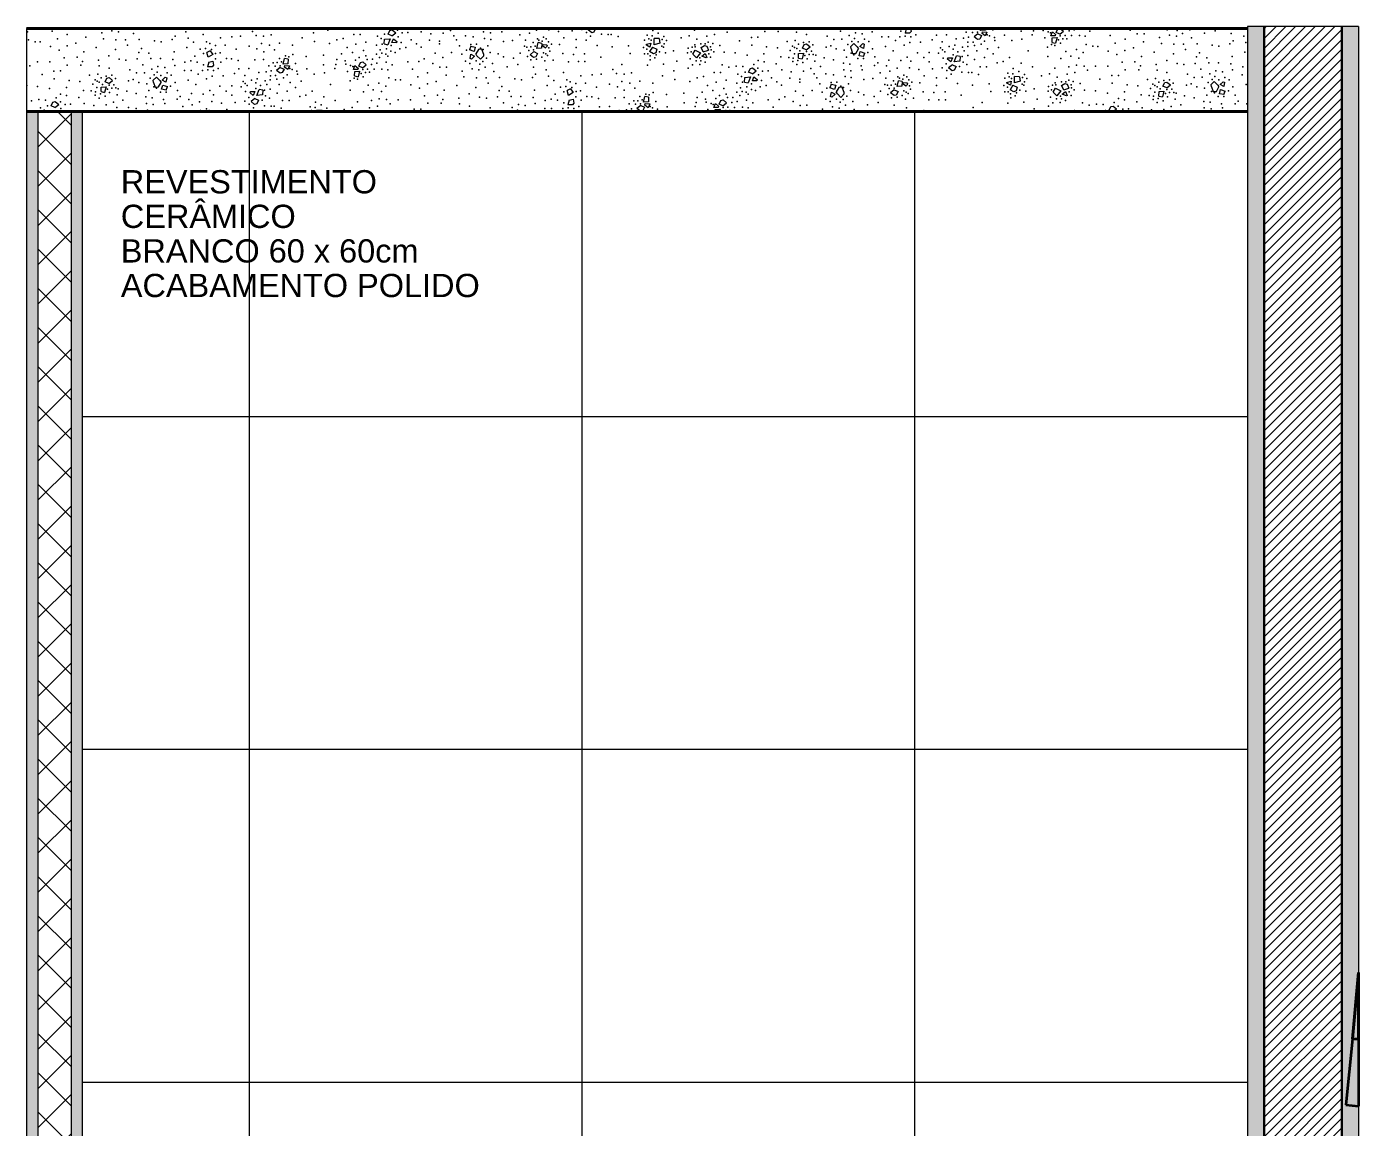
# Model space of a CAD drawing. Header units: metres. Extents: x -1.4 to 64, y -2.2 to 1.7.
# Drawn here: x 45.28 to 47.682, y -0.323 to 1.661 of the extents above; entities that cross this region are included whole.
import ezdxf

# ---------------------------------------------------------------- set-up
doc = ezdxf.new("R2010")
doc.units = ezdxf.units.M
doc.header["$MEASUREMENT"] = 0
doc.layers.add('LAJES.EST', color=7, linetype='Continuous')
doc.layers.add('PAREDE CONSTRUIR', color=7, linetype='Continuous')
for name, color, linetype, lineweight in [('LAJES.EST_Caneta_No__1', 7, 'Continuous', 40), ('LAJES.EST_Caneta_No__241', 7, 'Continuous', 13), ('PAREDE CONSTRUIR_Caneta_No__241', 7, 'Continuous', 13), ('PAREDE CONSTRUIR_Caneta_No__3', 7, 'Continuous', 30), ('PAREDE CONSTRUIR_Caneta_No__83', 84, 'Continuous', 0), ('S-BEAM-____-OTLN.IFC Model_Caneta_No__1', 7, 'Continuous', 40), ('S-BEAM-____-OTLN.IFC Model_Caneta_No__2', 7, 'Continuous', 35)]:
    doc.layers.add(name, color=color, linetype=linetype, lineweight=lineweight)
for name, color, linetype, lineweight, true_color in [('LAJES.EST_Caneta_No__97', 7, 'Continuous', 13, 0x6b6b6b), ('NOTAS-EXECUTIVO.ARQ_Caneta_No__12', 7, 'Continuous', 0, 0x030303), ('PAREDE CONSTRUIR_Caneta_No__97', 7, 'Continuous', 13, 0x6b6b6b)]:
    doc.layers.add(name, color=color, linetype=linetype, lineweight=lineweight, true_color=true_color)
doc.styles.add('GENERATED_STYLE_1', font='arial.ttf')
pattern_1 = [(45, (80.281403, -2.041855), (-0.008838835, 0.008838835), [])]

# ---------------------------------------------------------------- blocks, each defined once
blk = doc.blocks.new('*X126', base_point=(80.2814, -2.0419))
at = {"layer": 'LAJES.EST_Caneta_No__241', "color": 7, "linetype": 'Continuous', "lineweight": 13}
for p, q in [((46.2963, 1.6581), (46.293, 1.6554)), ((46.3065, 1.6578), (46.3034, 1.6514)), ((46.3057, 1.6581), (46.3065, 1.6578)), ((46.8665, 1.658), (46.8644, 1.6495)), ((46.8665, 1.658), (46.8671, 1.6581)), ((46.874, 1.6581), (46.8751, 1.6526)), ((47.0006, 1.6544), (47.0015, 1.6581)), ((47.0094, 1.6581), (47.0093, 1.655)), ((47.1368, 1.6509), (47.1399, 1.6573)), ((47.1399, 1.6573), (47.1435, 1.6581)), ((47.1442, 1.6581), (47.1503, 1.6533)), ((45.9251, 1.63), (45.9255, 1.6384)), ((45.9255, 1.6384), (45.9359, 1.6393)), ((45.9359, 1.6393), (45.9316, 1.6286)), ((45.9325, 1.648), (45.9356, 1.6544)), ((45.9392, 1.6448), (45.9325, 1.648)), ((45.9356, 1.6544), (45.9397, 1.6554)), ((45.9392, 1.6448), (45.946, 1.6504)), ((45.9392, 1.6324), (45.942, 1.6394)), ((45.9397, 1.6554), (45.946, 1.6504)), ((45.942, 1.6394), (45.9478, 1.6346)), ((45.9478, 1.6346), (45.9471, 1.632)), ((46.2993, 1.6504), (46.293, 1.6554)), ((46.3034, 1.6514), (46.2993, 1.6504)), ((46.412, 1.6287), (46.4117, 1.6401)), ((46.4212, 1.6396), (46.4117, 1.6401)), ((46.4212, 1.6396), (46.4222, 1.6313)), ((46.8725, 1.6493), (46.8644, 1.6495)), ((46.8751, 1.6526), (46.8725, 1.6493)), ((46.9955, 1.6485), (46.9887, 1.6429)), ((46.995, 1.6379), (46.9887, 1.6429)), ((46.9991, 1.6389), (46.995, 1.6379)), ((46.9955, 1.6485), (47.0022, 1.6453)), ((47.0022, 1.6453), (46.9991, 1.6389)), ((47.0093, 1.655), (47.0006, 1.6544)), ((47.0031, 1.6491), (47.0038, 1.6517)), ((47.0089, 1.6444), (47.0031, 1.6491)), ((47.0038, 1.6517), (47.0117, 1.6514)), ((47.0117, 1.6514), (47.0089, 1.6444)), ((47.1273, 1.6448), (47.1301, 1.6518)), ((47.1352, 1.6445), (47.1273, 1.6448)), ((47.1294, 1.6329), (47.1298, 1.6412)), ((47.1294, 1.6329), (47.1359, 1.6315)), ((47.1298, 1.6412), (47.1385, 1.6418)), ((47.1301, 1.6518), (47.1359, 1.6471)), ((47.1359, 1.6471), (47.1352, 1.6445)), ((47.1385, 1.6418), (47.1359, 1.6315)), ((47.1435, 1.6477), (47.1368, 1.6509)), ((47.1435, 1.6477), (47.1503, 1.6533)), ((45.6112, 1.6177), (45.6052, 1.6149)), ((45.6079, 1.606), (45.6052, 1.6149)), ((45.616, 1.6109), (45.6079, 1.606)), ((45.6112, 1.6177), (45.616, 1.6109)), ((45.9251, 1.63), (45.9316, 1.6286)), ((45.9471, 1.632), (45.9392, 1.6324)), ((46.0813, 1.6259), (46.079, 1.6196)), ((46.0874, 1.6167), (46.079, 1.6196)), ((46.0802, 1.6038), (46.0817, 1.6116)), ((46.0813, 1.6259), (46.0895, 1.6244)), ((46.0817, 1.6116), (46.0883, 1.6079)), ((46.0895, 1.6244), (46.0874, 1.6167)), ((46.095, 1.6202), (46.0904, 1.6122)), ((46.0925, 1.6087), (46.0904, 1.6122)), ((46.101, 1.6206), (46.095, 1.6202)), ((46.104, 1.6122), (46.101, 1.6206)), ((46.104, 1.6122), (46.1044, 1.608)), ((46.1952, 1.6162), (46.1884, 1.6106)), ((46.1947, 1.6056), (46.1884, 1.6106)), ((46.1952, 1.6162), (46.2019, 1.613)), ((46.2019, 1.613), (46.1988, 1.6066)), ((46.2003, 1.6221), (46.2028, 1.6324)), ((46.209, 1.6226), (46.2003, 1.6221)), ((46.2093, 1.631), (46.2028, 1.6324)), ((46.2093, 1.631), (46.209, 1.6226)), ((46.2112, 1.6263), (46.2118, 1.6289)), ((46.2152, 1.6229), (46.2112, 1.6263)), ((46.2118, 1.6289), (46.2181, 1.6286)), ((46.2152, 1.6229), (46.2179, 1.624)), ((46.2192, 1.6271), (46.2179, 1.624)), ((46.2192, 1.6271), (46.2181, 1.6286)), ((46.398, 1.6281), (46.3981, 1.6294)), ((46.4044, 1.6243), (46.398, 1.6281)), ((46.3981, 1.6294), (46.4061, 1.6317)), ((46.4091, 1.624), (46.4038, 1.6162)), ((46.4108, 1.6122), (46.4038, 1.6162)), ((46.4061, 1.6317), (46.4044, 1.6243)), ((46.4091, 1.624), (46.4167, 1.6206)), ((46.4147, 1.6139), (46.4108, 1.6122)), ((46.4222, 1.6313), (46.412, 1.6287)), ((46.4167, 1.6206), (46.4147, 1.6139)), ((46.4815, 1.6116), (46.4859, 1.6187)), ((46.4815, 1.6116), (46.4885, 1.6052)), ((46.4859, 1.6187), (46.4954, 1.6143)), ((46.4954, 1.6143), (46.4885, 1.6052)), ((46.4968, 1.6235), (46.5027, 1.6275)), ((46.5006, 1.6161), (46.4968, 1.6235)), ((46.4981, 1.6083), (46.5041, 1.6129)), ((46.5006, 1.6161), (46.5097, 1.6188)), ((46.5027, 1.6275), (46.5067, 1.6263)), ((46.5041, 1.6129), (46.5067, 1.6059)), ((46.5067, 1.6263), (46.5097, 1.6188)), ((46.6722, 1.6047), (46.6725, 1.613)), ((46.6725, 1.613), (46.6812, 1.6135)), ((46.6812, 1.6135), (46.6787, 1.6032)), ((46.6796, 1.6226), (46.6826, 1.629)), ((46.6862, 1.6194), (46.6796, 1.6226)), ((46.6826, 1.629), (46.6867, 1.63)), ((46.6862, 1.6194), (46.6931, 1.625)), ((46.6867, 1.63), (46.6931, 1.625)), ((46.7664, 1.6253), (46.7722, 1.6309)), ((46.7669, 1.6212), (46.7664, 1.6253)), ((46.7669, 1.6212), (46.7698, 1.6128)), ((46.7698, 1.6128), (46.7758, 1.6131)), ((46.7722, 1.6309), (46.7783, 1.6246)), ((46.7758, 1.6131), (46.7805, 1.6211)), ((46.7783, 1.6246), (46.7805, 1.6211)), ((46.7814, 1.6089), (46.7834, 1.6166)), ((46.7896, 1.6075), (46.7814, 1.6089)), ((46.7826, 1.6255), (46.7881, 1.6306)), ((46.7892, 1.6217), (46.7826, 1.6255)), ((46.7834, 1.6166), (46.7919, 1.6137)), ((46.7881, 1.6306), (46.7906, 1.6295)), ((46.7906, 1.6295), (46.7892, 1.6217)), ((46.7896, 1.6075), (46.7919, 1.6137)), ((45.6089, 1.5974), (45.6068, 1.5889)), ((45.6149, 1.5887), (45.6068, 1.5889)), ((45.6089, 1.5974), (45.6162, 1.5989)), ((45.6175, 1.592), (45.6149, 1.5887)), ((45.6162, 1.5989), (45.6175, 1.592)), ((45.7379, 1.5879), (45.7311, 1.5823)), ((45.7379, 1.5879), (45.7446, 1.5847)), ((45.743, 1.5938), (45.7455, 1.6041)), ((45.7517, 1.5944), (45.743, 1.5938)), ((45.752, 1.6027), (45.7455, 1.6041)), ((45.7455, 1.5885), (45.7462, 1.5912)), ((45.7513, 1.5838), (45.7455, 1.5885)), ((45.7462, 1.5912), (45.7542, 1.5908)), ((45.7542, 1.5908), (45.7513, 1.5838)), ((45.752, 1.6027), (45.7517, 1.5944)), ((45.8697, 1.5842), (45.8725, 1.5913)), ((45.8725, 1.5913), (45.8783, 1.5865)), ((45.8783, 1.5865), (45.8777, 1.5839)), ((45.8793, 1.5903), (45.8823, 1.5967)), ((45.886, 1.5871), (45.8793, 1.5903)), ((45.8823, 1.5967), (45.8864, 1.5977)), ((45.886, 1.5871), (45.8928, 1.5927)), ((45.8864, 1.5977), (45.8928, 1.5927)), ((46.0827, 1.6028), (46.0802, 1.6038)), ((46.0883, 1.6079), (46.0827, 1.6028)), ((46.0986, 1.6024), (46.0925, 1.6087)), ((46.1044, 1.608), (46.0986, 1.6024)), ((46.1988, 1.6066), (46.1947, 1.6056)), ((46.5058, 1.605), (46.4981, 1.6083)), ((46.5067, 1.6059), (46.5058, 1.605)), ((46.5823, 1.5794), (46.5854, 1.5858)), ((46.5854, 1.5858), (46.5895, 1.5868)), ((46.5895, 1.5868), (46.5958, 1.5818)), ((46.6722, 1.6047), (46.6787, 1.6032)), ((46.941, 1.6026), (46.9417, 1.6052)), ((46.9468, 1.5978), (46.941, 1.6026)), ((46.9417, 1.6052), (46.9496, 1.6048)), ((46.9496, 1.5924), (46.9428, 1.5868)), ((46.9491, 1.5818), (46.9428, 1.5868)), ((46.9496, 1.6048), (46.9468, 1.5978)), ((46.9496, 1.5924), (46.9563, 1.5892)), ((46.9529, 1.5979), (46.9572, 1.6086)), ((46.9634, 1.5988), (46.9529, 1.5979)), ((46.9563, 1.5892), (46.9532, 1.5828)), ((46.9637, 1.6072), (46.9572, 1.6086)), ((46.9637, 1.6072), (46.9634, 1.5988)), ((45.422, 1.562), (45.4251, 1.5684)), ((45.4287, 1.5588), (45.422, 1.562)), ((45.4251, 1.5684), (45.4291, 1.5694)), ((45.4287, 1.5588), (45.4355, 1.5644)), ((45.4291, 1.5694), (45.4355, 1.5644)), ((45.5088, 1.5648), (45.5146, 1.5703)), ((45.5093, 1.5606), (45.5088, 1.5648)), ((45.5146, 1.5703), (45.5207, 1.564)), ((45.5207, 1.564), (45.5229, 1.5605)), ((45.525, 1.5649), (45.5305, 1.57)), ((45.5316, 1.5611), (45.525, 1.5649)), ((45.5305, 1.57), (45.533, 1.569)), ((45.533, 1.569), (45.5316, 1.5611)), ((45.7374, 1.5773), (45.7311, 1.5823)), ((45.7415, 1.5784), (45.7374, 1.5773)), ((45.7446, 1.5847), (45.7415, 1.5784)), ((45.8777, 1.5839), (45.8697, 1.5842)), ((45.8719, 1.5723), (45.8722, 1.5807)), ((45.8719, 1.5723), (45.8784, 1.5709)), ((45.8722, 1.5807), (45.8809, 1.5812)), ((45.8809, 1.5812), (45.8784, 1.5709)), ((46.5749, 1.5614), (46.5753, 1.5698)), ((46.5749, 1.5614), (46.5814, 1.56)), ((46.5753, 1.5698), (46.5857, 1.5707)), ((46.5857, 1.5707), (46.5814, 1.56)), ((46.589, 1.5762), (46.5823, 1.5794)), ((46.589, 1.5762), (46.5958, 1.5818)), ((46.589, 1.5638), (46.5918, 1.5708)), ((46.5969, 1.5634), (46.589, 1.5638)), ((46.5918, 1.5708), (46.5976, 1.566)), ((46.5976, 1.566), (46.5969, 1.5634)), ((46.8501, 1.5535), (46.8526, 1.5638)), ((46.8591, 1.5624), (46.8526, 1.5638)), ((46.8591, 1.5624), (46.8588, 1.554)), ((46.9532, 1.5828), (46.9491, 1.5818)), ((47.0478, 1.5595), (47.0479, 1.5608)), ((47.0479, 1.5608), (47.0559, 1.5631)), ((47.0559, 1.5631), (47.0542, 1.5557)), ((47.0618, 1.5601), (47.0615, 1.5715)), ((47.071, 1.571), (47.0615, 1.5715)), ((47.072, 1.5627), (47.0618, 1.5601)), ((47.071, 1.571), (47.072, 1.5627)), ((47.3325, 1.5604), (47.3365, 1.5614)), ((47.3365, 1.5614), (47.3429, 1.5564)), ((47.4162, 1.5567), (47.422, 1.5623)), ((47.422, 1.5623), (47.4281, 1.556)), ((47.4324, 1.5569), (47.4379, 1.562)), ((47.4379, 1.562), (47.4404, 1.561)), ((47.4404, 1.561), (47.439, 1.5531)), ((45.4146, 1.5441), (45.4149, 1.5524)), ((45.4146, 1.5441), (45.4211, 1.5426)), ((45.4149, 1.5524), (45.4236, 1.5529)), ((45.4236, 1.5529), (45.4211, 1.5426)), ((45.5093, 1.5606), (45.5123, 1.5522)), ((45.5123, 1.5522), (45.5183, 1.5525)), ((45.5183, 1.5525), (45.5229, 1.5605)), ((45.5238, 1.5483), (45.5258, 1.556)), ((45.532, 1.5469), (45.5238, 1.5483)), ((45.5258, 1.556), (45.5343, 1.5531)), ((45.532, 1.5469), (45.5343, 1.5531)), ((45.6834, 1.542), (45.6841, 1.5446)), ((45.6892, 1.5372), (45.6834, 1.542)), ((45.6841, 1.5446), (45.6921, 1.5442)), ((45.6921, 1.5442), (45.6892, 1.5372)), ((45.6953, 1.5373), (45.6996, 1.548)), ((45.7058, 1.5382), (45.6953, 1.5373)), ((45.7061, 1.5466), (45.6996, 1.548)), ((45.7061, 1.5466), (45.7058, 1.5382)), ((46.261, 1.5491), (46.255, 1.5463)), ((46.2577, 1.5374), (46.255, 1.5463)), ((46.2658, 1.5423), (46.2577, 1.5374)), ((46.261, 1.5491), (46.2658, 1.5423)), ((46.7311, 1.5573), (46.7288, 1.551)), ((46.7372, 1.5481), (46.7288, 1.551)), ((46.7301, 1.5352), (46.7315, 1.543)), ((46.7311, 1.5573), (46.7393, 1.5558)), ((46.7315, 1.543), (46.7381, 1.5393)), ((46.7381, 1.5393), (46.7326, 1.5342)), ((46.7393, 1.5558), (46.7372, 1.5481)), ((46.7448, 1.5516), (46.7402, 1.5436)), ((46.7423, 1.5401), (46.7402, 1.5436)), ((46.7484, 1.5338), (46.7423, 1.5401)), ((46.7508, 1.552), (46.7448, 1.5516)), ((46.7542, 1.5394), (46.7484, 1.5338)), ((46.7538, 1.5436), (46.7508, 1.552)), ((46.7538, 1.5436), (46.7542, 1.5394)), ((46.845, 1.5476), (46.8382, 1.542)), ((46.8445, 1.537), (46.8382, 1.542)), ((46.8486, 1.538), (46.8445, 1.537)), ((46.845, 1.5476), (46.8517, 1.5444)), ((46.8517, 1.5444), (46.8486, 1.538)), ((46.8588, 1.554), (46.8501, 1.5535)), ((46.861, 1.5577), (46.8616, 1.5603)), ((46.865, 1.5544), (46.861, 1.5577)), ((46.8616, 1.5603), (46.8679, 1.56)), ((46.865, 1.5544), (46.8677, 1.5554)), ((46.869, 1.5585), (46.8677, 1.5554)), ((46.869, 1.5585), (46.8679, 1.56)), ((47.0542, 1.5557), (47.0478, 1.5595)), ((47.0589, 1.5555), (47.0536, 1.5476)), ((47.0606, 1.5436), (47.0536, 1.5476)), ((47.0589, 1.5555), (47.0665, 1.5521)), ((47.0645, 1.5453), (47.0606, 1.5436)), ((47.0665, 1.5521), (47.0645, 1.5453)), ((47.1313, 1.543), (47.1357, 1.5501)), ((47.1313, 1.543), (47.1383, 1.5366)), ((47.1357, 1.5501), (47.1452, 1.5457)), ((47.1452, 1.5457), (47.1383, 1.5366)), ((47.1467, 1.5549), (47.1525, 1.5589)), ((47.1504, 1.5475), (47.1467, 1.5549)), ((47.1479, 1.5397), (47.1539, 1.5443)), ((47.1556, 1.5364), (47.1479, 1.5397)), ((47.1504, 1.5475), (47.1595, 1.5502)), ((47.1525, 1.5589), (47.1566, 1.5577)), ((47.1539, 1.5443), (47.1565, 1.5373)), ((47.1565, 1.5373), (47.1556, 1.5364)), ((47.1566, 1.5577), (47.1595, 1.5502)), ((47.322, 1.5361), (47.3223, 1.5444)), ((47.3223, 1.5444), (47.331, 1.5449)), ((47.331, 1.5449), (47.3285, 1.5346)), ((47.3294, 1.554), (47.3325, 1.5604)), ((47.3361, 1.5508), (47.3294, 1.554)), ((47.3361, 1.5508), (47.3429, 1.5564)), ((47.4167, 1.5526), (47.4162, 1.5567)), ((47.4167, 1.5526), (47.4197, 1.5442)), ((47.4197, 1.5442), (47.4257, 1.5445)), ((47.4257, 1.5445), (47.4303, 1.5525)), ((47.4281, 1.556), (47.4303, 1.5525)), ((47.4312, 1.5403), (47.4332, 1.548)), ((47.4394, 1.5389), (47.4312, 1.5403)), ((47.439, 1.5531), (47.4324, 1.5569)), ((47.4332, 1.548), (47.4417, 1.5451)), ((47.4394, 1.5389), (47.4417, 1.5451)), ((45.3248, 1.5188), (45.3279, 1.5252)), ((45.3315, 1.5156), (45.3248, 1.5188)), ((45.3279, 1.5252), (45.3319, 1.5262)), ((45.3315, 1.5156), (45.3383, 1.5212)), ((45.3319, 1.5262), (45.3383, 1.5212)), ((45.692, 1.5318), (45.6852, 1.5262)), ((45.6915, 1.5212), (45.6852, 1.5262)), ((45.6956, 1.5222), (45.6915, 1.5212)), ((45.692, 1.5318), (45.6987, 1.5286)), ((45.6987, 1.5286), (45.6956, 1.5222)), ((46.2587, 1.5288), (46.2566, 1.5203)), ((46.2647, 1.5201), (46.2566, 1.5203)), ((46.2587, 1.5288), (46.266, 1.5303)), ((46.2674, 1.5234), (46.2647, 1.5201)), ((46.266, 1.5303), (46.2674, 1.5234)), ((46.3877, 1.5193), (46.3809, 1.5137)), ((46.3872, 1.5087), (46.3809, 1.5137)), ((46.3877, 1.5193), (46.3944, 1.5161)), ((46.3944, 1.5161), (46.3913, 1.5098)), ((46.3928, 1.5252), (46.3953, 1.5355)), ((46.4015, 1.5258), (46.3928, 1.5252)), ((46.4018, 1.5341), (46.3953, 1.5355)), ((46.3954, 1.5199), (46.396, 1.5226)), ((46.4011, 1.5152), (46.3954, 1.5199)), ((46.396, 1.5226), (46.404, 1.5222)), ((46.404, 1.5222), (46.4011, 1.5152)), ((46.4018, 1.5341), (46.4015, 1.5258)), ((46.5195, 1.5156), (46.5223, 1.5227)), ((46.5275, 1.5153), (46.5195, 1.5156)), ((46.5223, 1.5227), (46.5281, 1.5179)), ((46.5281, 1.5179), (46.5275, 1.5153)), ((46.5291, 1.5217), (46.5322, 1.5281)), ((46.5358, 1.5185), (46.5291, 1.5217)), ((46.5322, 1.5281), (46.5362, 1.5291)), ((46.5358, 1.5185), (46.5426, 1.5241)), ((46.5362, 1.5291), (46.5426, 1.5241)), ((46.7326, 1.5342), (46.7301, 1.5352)), ((47.2322, 1.5108), (47.2352, 1.5172)), ((47.2352, 1.5172), (47.2393, 1.5182)), ((47.2393, 1.5182), (47.2457, 1.5132)), ((47.2395, 1.5081), (47.2457, 1.5132)), ((47.322, 1.5361), (47.3285, 1.5346)), ((45.3177, 1.5092), (45.3281, 1.5101)), ((45.3177, 1.5081), (45.3177, 1.5092)), ((45.3281, 1.5101), (45.3274, 1.5081)), ((45.3334, 1.5081), (45.3342, 1.5102)), ((45.3342, 1.5102), (45.3367, 1.5081)), ((45.804, 1.5081), (45.8039, 1.5109)), ((45.8134, 1.5104), (45.8039, 1.5109)), ((45.8134, 1.5104), (45.8137, 1.5081)), ((46.3913, 1.5098), (46.3872, 1.5087)), ((46.5218, 1.5081), (46.522, 1.5121)), ((46.522, 1.5121), (46.5307, 1.5126)), ((46.5307, 1.5126), (46.5296, 1.5081)), ((47.2377, 1.5081), (47.2322, 1.5108))]:
    blk.add_line(p, q, dxfattribs=at)
for p in [(45.4573, 1.657), (45.4969, 1.6577), (45.5449, 1.6569), (45.8969, 1.6569), (46.0619, 1.6578), (46.313, 1.6581), (46.3497, 1.6573), (46.3615, 1.6573), (46.4443, 1.6572), (46.5101, 1.6576), (46.8233, 1.6576), (46.8457, 1.6577), (46.8882, 1.6577), (46.9901, 1.657), (47.1862, 1.6579), (45.282, 1.6522), (45.2837, 1.6373), (45.2957, 1.6341), (45.3047, 1.6337), (45.3267, 1.6533), (45.336, 1.6393), (45.3536, 1.6468), (45.3757, 1.6566), (45.3871, 1.6421), (45.3878, 1.6566), (45.4159, 1.6499), (45.4192, 1.6391), (45.434, 1.6537), (45.4415, 1.6374), (45.4462, 1.6518), (45.459, 1.6374), (45.4732, 1.649), (45.4836, 1.6382), (45.5108, 1.6359), (45.523, 1.6341), (45.5428, 1.6383), (45.5485, 1.6439), (45.5675, 1.6519), (45.5715, 1.6407), (45.5814, 1.633), (45.5989, 1.6474), (45.6046, 1.6338), (45.6302, 1.6411), (45.6504, 1.643), (45.6664, 1.644), (45.6878, 1.6528), (45.6943, 1.6454), (45.7078, 1.6439), (45.7216, 1.6466), (45.7775, 1.6409), (45.7977, 1.6503), (45.7994, 1.6344), (45.8233, 1.6549), (45.8399, 1.6374), (45.8511, 1.6398), (45.8702, 1.6469), (45.882, 1.6469), (45.8918, 1.6334), (45.913, 1.644), (45.9199, 1.6399), (45.926, 1.6476), (45.9492, 1.655), (45.9501, 1.643), (45.9576, 1.6499), (45.9676, 1.6505), (45.9736, 1.6375), (45.9921, 1.6518), (46.0067, 1.6368), (46.0094, 1.6485), (46.0249, 1.6353), (46.0316, 1.6494), (46.0447, 1.6546), (46.0508, 1.6449), (46.0556, 1.6375), (46.072, 1.6446), (46.0858, 1.6427), (46.1043, 1.6518), (46.1063, 1.6398), (46.1167, 1.6501), (46.1176, 1.6381), (46.1373, 1.6519), (46.1402, 1.6345), (46.1565, 1.6362), (46.1698, 1.6464), (46.1799, 1.6368), (46.187, 1.6496), (46.2001, 1.6548), (46.2016, 1.6392), (46.2043, 1.6367), (46.2103, 1.6351), (46.2124, 1.6424), (46.2175, 1.6395), (46.2212, 1.6337), (46.2223, 1.6557), (46.2395, 1.6524), (46.2492, 1.6413), (46.2641, 1.6538), (46.2713, 1.6378), (46.2814, 1.6559), (46.2895, 1.6369), (46.2898, 1.6508), (46.2974, 1.6439), (46.3169, 1.6476), (46.329, 1.6468), (46.3347, 1.6473), (46.3469, 1.6433), (46.3945, 1.6368), (46.3996, 1.6458), (46.4021, 1.6393), (46.4067, 1.6366), (46.4086, 1.6448), (46.4094, 1.6543), (46.4194, 1.6493), (46.4263, 1.6381), (46.4296, 1.6436), (46.4341, 1.6364), (46.4605, 1.641), (46.4751, 1.6448), (46.4848, 1.6551), (46.4888, 1.6388), (46.5068, 1.6441), (46.5096, 1.6335), (46.5209, 1.6471), (46.5438, 1.6514), (46.5659, 1.6354), (46.5873, 1.6419), (46.5992, 1.642), (46.6114, 1.6523), (46.6358, 1.6523), (46.6517, 1.6346), (46.6663, 1.6362), (46.6689, 1.6512), (46.6867, 1.6473), (46.6916, 1.6341), (46.7241, 1.6443), (46.7359, 1.6382), (46.7478, 1.653), (46.7505, 1.6385), (46.7637, 1.645), (46.7681, 1.6347), (46.7734, 1.6397), (46.7748, 1.6502), (46.7801, 1.634), (46.787, 1.6483), (46.7913, 1.6384), (46.7989, 1.6342), (46.8051, 1.6521), (46.8225, 1.643), (46.8346, 1.6431), (46.8473, 1.6364), (46.8549, 1.6429), (46.8567, 1.6529), (46.8647, 1.6439), (46.8749, 1.6429), (46.8837, 1.6464), (46.8922, 1.6334), (46.913, 1.6372), (46.921, 1.6459), (46.9315, 1.6338), (46.939, 1.6463), (46.9567, 1.6395), (46.9697, 1.6404), (46.9745, 1.6512), (46.9774, 1.6332), (46.979, 1.6424), (46.9829, 1.6567), (46.9861, 1.6509), (46.9871, 1.6335), (46.9949, 1.6515), (47.0078, 1.635), (47.0127, 1.6463), (47.0168, 1.6444), (47.0225, 1.6553), (47.0255, 1.6417), (47.0264, 1.6362), (47.0434, 1.6459), (47.0566, 1.6363), (47.0735, 1.6532), (47.0749, 1.6385), (47.0937, 1.6467), (47.0957, 1.6536), (47.1135, 1.6545), (47.1165, 1.6409), (47.1223, 1.6518), (47.1264, 1.6499), (47.1411, 1.6376), (47.1441, 1.6447), (47.1489, 1.6392), (47.1529, 1.6453), (47.1562, 1.6395), (47.16, 1.6538), (47.1645, 1.645), (47.1693, 1.6558), (47.1788, 1.6453), (47.1894, 1.6442), (47.1974, 1.653), (47.2341, 1.6453), (47.261, 1.6388), (47.2705, 1.6552), (47.2831, 1.6485), (47.2945, 1.6341), (47.2952, 1.6486), (47.3233, 1.6419), (47.3371, 1.6555), (47.3414, 1.6457), (47.3536, 1.6438), (47.355, 1.6542), (47.3647, 1.649), (47.3779, 1.6554), (47.3806, 1.641), (47.4043, 1.6497), (47.4237, 1.6536), (47.4523, 1.6489), (47.4559, 1.6359), (47.4749, 1.6439), (45.3234, 1.6252), (45.339, 1.619), (45.3534, 1.6265), (45.3691, 1.6312), (45.3834, 1.6156), (45.4061, 1.6235), (45.4407, 1.6202), (45.4626, 1.6281), (45.4827, 1.6147), (45.4878, 1.6221), (45.5008, 1.6133), (45.5467, 1.6156), (45.5694, 1.6235), (45.5934, 1.6209), (45.5994, 1.6126), (45.6029, 1.6221), (45.6107, 1.6306), (45.6137, 1.6201), (45.6209, 1.6275), (45.6213, 1.613), (45.6294, 1.6139), (45.6386, 1.6278), (45.6585, 1.6207), (45.6819, 1.6262), (45.6958, 1.6212), (45.7038, 1.6309), (45.7083, 1.6156), (45.7184, 1.6278), (45.7274, 1.6192), (45.7362, 1.6316), (45.7599, 1.628), (45.7602, 1.6112), (45.8158, 1.6097), (45.8267, 1.6308), (45.8485, 1.612), (45.8585, 1.6235), (45.8681, 1.6147), (45.8738, 1.6299), (45.8877, 1.6182), (45.9115, 1.628), (45.9115, 1.6115), (45.9178, 1.6195), (45.9207, 1.6132), (45.9217, 1.6297), (45.928, 1.6116), (45.9291, 1.6215), (45.9374, 1.6168), (45.9377, 1.627), (45.945, 1.6146), (45.9531, 1.6213), (45.956, 1.6325), (45.964, 1.6236), (45.9833, 1.6302), (45.9918, 1.6245), (46.0172, 1.6135), (46.0249, 1.63), (46.0468, 1.6149), (46.0608, 1.6268), (46.0651, 1.6119), (46.0734, 1.619), (46.0814, 1.6293), (46.0917, 1.6297), (46.0986, 1.6226), (46.1036, 1.6201), (46.1123, 1.6268), (46.1161, 1.6147), (46.1305, 1.612), (46.1703, 1.6136), (46.1782, 1.6258), (46.1826, 1.6243), (46.1859, 1.6185), (46.1898, 1.6246), (46.1939, 1.6324), (46.1946, 1.6192), (46.1976, 1.6263), (46.2124, 1.614), (46.2165, 1.612), (46.2198, 1.6095), (46.2222, 1.623), (46.2241, 1.6172), (46.2269, 1.6297), (46.241, 1.6288), (46.2473, 1.6126), (46.2666, 1.6109), (46.2715, 1.6235), (46.2866, 1.6124), (46.3093, 1.6271), (46.3361, 1.6246), (46.366, 1.6269), (46.3689, 1.613), (46.3925, 1.6236), (46.3946, 1.6122), (46.399, 1.6209), (46.4004, 1.6125), (46.4153, 1.6107), (46.4213, 1.6156), (46.4258, 1.6262), (46.4289, 1.6243), (46.4299, 1.6301), (46.4326, 1.6138), (46.4471, 1.6178), (46.4723, 1.6138), (46.4734, 1.6222), (46.4784, 1.6159), (46.4806, 1.6245), (46.4851, 1.6283), (46.4862, 1.6249), (46.4964, 1.6303), (46.5042, 1.6303), (46.5105, 1.6122), (46.5138, 1.6251), (46.5146, 1.6196), (46.5179, 1.6308), (46.5194, 1.6161), (46.5303, 1.6274), (46.5383, 1.6155), (46.5578, 1.6139), (46.5795, 1.6101), (46.5879, 1.6278), (46.61, 1.6121), (46.6148, 1.6247), (46.6341, 1.623), (46.6574, 1.6184), (46.6616, 1.6261), (46.6648, 1.612), (46.665, 1.6236), (46.6691, 1.6216), (46.6722, 1.6296), (46.6746, 1.6177), (46.6813, 1.6327), (46.6839, 1.6093), (46.6868, 1.6164), (46.6916, 1.611), (46.6956, 1.6171), (46.6981, 1.6282), (46.6989, 1.6113), (46.7032, 1.6098), (46.7219, 1.6243), (46.7303, 1.6265), (46.7404, 1.6213), (46.7547, 1.6187), (46.7611, 1.629), (46.7672, 1.6132), (46.7722, 1.6107), (46.7975, 1.6144), (46.8057, 1.6214), (46.8293, 1.6255), (46.8429, 1.6175), (46.8627, 1.628), (46.8728, 1.6326), (46.8867, 1.6143), (46.9078, 1.6149), (46.9248, 1.6135), (46.9283, 1.623), (46.9321, 1.6195), (46.9358, 1.6159), (46.9436, 1.6252), (46.9511, 1.6102), (46.9514, 1.6204), (46.954, 1.6278), (46.9597, 1.6157), (46.9681, 1.624), (46.9711, 1.6177), (46.9773, 1.6257), (46.9773, 1.6091), (46.9893, 1.6272), (46.9937, 1.6174), (47.0014, 1.6298), (47.0133, 1.621), (47.023, 1.6121), (47.033, 1.6236), (47.0862, 1.6178), (47.1212, 1.6244), (47.1284, 1.6288), (47.1344, 1.6272), (47.1449, 1.6315), (47.1541, 1.6164), (47.1732, 1.62), (47.1857, 1.6144), (47.1911, 1.6293), (47.2031, 1.626), (47.2121, 1.6257), (47.2308, 1.6172), (47.2434, 1.6313), (47.2464, 1.611), (47.2608, 1.6185), (47.2765, 1.6232), (47.3135, 1.6155), (47.3266, 1.6311), (47.3481, 1.6122), (47.3489, 1.6294), (47.3664, 1.6294), (47.37, 1.6201), (47.391, 1.6302), (47.3952, 1.6141), (47.4182, 1.6279), (47.4304, 1.626), (47.4502, 1.6303), (47.4768, 1.6155), (47.4789, 1.6327), (45.2862, 1.5908), (45.3003, 1.598), (45.3226, 1.598), (45.3482, 1.6053), (45.3538, 1.5917), (45.3714, 1.6061), (45.3783, 1.5917), (45.3813, 1.5984), (45.41, 1.6008), (45.4113, 1.5906), (45.4288, 1.6085), (45.4292, 1.5867), (45.4475, 1.6028), (45.4596, 1.6009), (45.4798, 1.6031), (45.4903, 1.5924), (45.5044, 1.6039), (45.5172, 1.5896), (45.5219, 1.604), (45.5294, 1.5877), (45.5443, 1.6022), (45.5475, 1.5915), (45.5657, 1.597), (45.5764, 1.5994), (45.5837, 1.6079), (45.5881, 1.5971), (45.5991, 1.5923), (45.6212, 1.6032), (45.6261, 1.5858), (45.6306, 1.5971), (45.6407, 1.6038), (45.6497, 1.6035), (45.6617, 1.6002), (45.6634, 1.5853), (45.6814, 1.5857), (45.6918, 1.6013), (45.7078, 1.6021), (45.7169, 1.5906), (45.7253, 1.5961), (45.7286, 1.5903), (45.7325, 1.5964), (45.7366, 1.6041), (45.7374, 1.5909), (45.7403, 1.598), (45.747, 1.6084), (45.7531, 1.6068), (45.7551, 1.5858), (45.765, 1.5948), (45.7846, 1.6073), (45.7858, 1.5853), (45.816, 1.5926), (45.8361, 1.5861), (45.8381, 1.593), (45.8397, 1.6019), (45.855, 1.5994), (45.8559, 1.5939), (45.8647, 1.5912), (45.8688, 1.5893), (45.8736, 1.6006), (45.8801, 1.6058), (45.8921, 1.6084), (45.8943, 1.6021), (45.9024, 1.5932), (45.904, 1.6024), (45.9117, 1.5952), (45.9165, 1.6059), (45.9286, 1.5973), (45.9318, 1.6081), (45.9398, 1.5924), (45.968, 1.5977), (45.9874, 1.5984), (45.9975, 1.603), (46.0129, 1.5947), (46.0256, 1.588), (46.0308, 1.6056), (46.0376, 1.5881), (46.0719, 1.5992), (46.0796, 1.5949), (46.0838, 1.5851), (46.0908, 1.5994), (46.0974, 1.5936), (46.1028, 1.5987), (46.1071, 1.5884), (46.1098, 1.6044), (46.1203, 1.5948), (46.1405, 1.6069), (46.1467, 1.5891), (46.1586, 1.6042), (46.1661, 1.593), (46.1833, 1.6074), (46.1899, 1.6015), (46.1947, 1.5883), (46.2001, 1.6029), (46.2092, 1.606), (46.2151, 1.5994), (46.2298, 1.6011), (46.2575, 1.5978), (46.2753, 1.5982), (46.2872, 1.5982), (46.3159, 1.6063), (46.3536, 1.5931), (46.4001, 1.592), (46.4045, 1.6087), (46.405, 1.6017), (46.4131, 1.6048), (46.429, 1.5939), (46.4529, 1.5991), (46.4731, 1.5863), (46.4767, 1.603), (46.4813, 1.5927), (46.4879, 1.5997), (46.4943, 1.5933), (46.4946, 1.6048), (46.4964, 1.5999), (46.5039, 1.597), (46.5138, 1.606), (46.5345, 1.5923), (46.5467, 1.5883), (46.5598, 1.5903), (46.5719, 1.5896), (46.5914, 1.5933), (46.599, 1.5864), (46.5993, 1.6003), (46.6102, 1.5978), (46.6322, 1.5943), (46.6404, 1.6068), (46.6545, 1.6059), (46.6618, 1.5985), (46.6625, 1.6042), (46.669, 1.5932), (46.6711, 1.6005), (46.6799, 1.5964), (46.6876, 1.6032), (46.6945, 1.586), (46.7015, 1.5989), (46.7117, 1.5892), (46.7185, 1.6053), (46.7356, 1.6016), (46.7532, 1.5952), (46.7585, 1.6065), (46.7645, 1.5936), (46.7791, 1.6037), (46.785, 1.5906), (46.7895, 1.604), (46.8095, 1.591), (46.81, 1.6066), (46.8152, 1.5958), (46.8307, 1.5907), (46.8353, 1.6011), (46.8499, 1.5862), (46.8565, 1.6004), (46.8684, 1.6065), (46.8721, 1.5871), (46.8748, 1.5988), (46.8981, 1.6054), (46.9078, 1.5981), (46.9139, 1.5852), (46.9312, 1.5873), (46.9328, 1.6047), (46.9387, 1.5942), (46.9628, 1.5895), (46.9671, 1.6075), (46.9689, 1.5973), (46.9759, 1.5931), (46.9896, 1.6022), (46.9995, 1.5887), (47.0077, 1.6057), (47.0113, 1.5887), (47.0304, 1.5958), (47.0415, 1.5982), (47.0528, 1.6055), (47.0592, 1.5857), (47.0738, 1.5954), (47.0941, 1.5886), (47.1216, 1.6076), (47.1347, 1.5865), (47.1452, 1.604), (47.1599, 1.589), (47.163, 1.6078), (47.1737, 1.5917), (47.1776, 1.6047), (47.1871, 1.5903), (47.2077, 1.59), (47.23, 1.59), (47.2556, 1.5973), (47.2788, 1.5981), (47.2887, 1.5904), (47.2908, 1.6076), (47.3174, 1.5928), (47.3362, 1.6005), (47.3548, 1.5947), (47.367, 1.5929), (47.3872, 1.5951), (47.3901, 1.6067), (47.4082, 1.6053), (47.4118, 1.5959), (47.4293, 1.596), (47.4517, 1.5942), (47.4541, 1.6076), (47.4731, 1.589), (45.3083, 1.5748), (45.3297, 1.5813), (45.3303, 1.5672), (45.3416, 1.5814), (45.3572, 1.5641), (45.3765, 1.5624), (45.3941, 1.574), (45.404, 1.5655), (45.4074, 1.563), (45.4087, 1.5756), (45.4115, 1.561), (45.4147, 1.569), (45.4237, 1.5721), (45.434, 1.5735), (45.4405, 1.5676), (45.4643, 1.5637), (45.4665, 1.5837), (45.4727, 1.5659), (45.4784, 1.5777), (45.4929, 1.5779), (45.5035, 1.5684), (45.5062, 1.5844), (45.5105, 1.5741), (45.5158, 1.5791), (45.5225, 1.5734), (45.5337, 1.5778), (45.5413, 1.5736), (45.5481, 1.5608), (45.5649, 1.5824), (45.5718, 1.5649), (45.577, 1.5825), (45.5897, 1.5758), (45.5973, 1.5823), (45.6051, 1.5674), (45.6071, 1.5833), (45.6152, 1.5721), (45.6173, 1.5823), (45.6346, 1.5728), (45.6554, 1.5766), (45.6707, 1.5624), (45.674, 1.5732), (45.6861, 1.5646), (45.6964, 1.5672), (45.6991, 1.5789), (45.7105, 1.5634), (45.7121, 1.5799), (45.7197, 1.5651), (45.7199, 1.5727), (45.7214, 1.5818), (45.7295, 1.5729), (45.7317, 1.5667), (45.7438, 1.5692), (45.7503, 1.5745), (45.7592, 1.5838), (45.7679, 1.5811), (45.7689, 1.5756), (45.7754, 1.563), (45.799, 1.5757), (45.8173, 1.5779), (45.8589, 1.5803), (45.8636, 1.5638), (45.8708, 1.5682), (45.8768, 1.5666), (45.8836, 1.577), (45.8865, 1.5841), (45.8873, 1.5709), (45.8913, 1.5786), (45.8953, 1.5848), (45.8986, 1.579), (45.9069, 1.5844), (45.9212, 1.5848), (45.9318, 1.5836), (45.9335, 1.5687), (45.9455, 1.5655), (45.9545, 1.5651), (45.9765, 1.5847), (45.9858, 1.5707), (46.0034, 1.5782), (46.0189, 1.5626), (46.0369, 1.5735), (46.0657, 1.5813), (46.069, 1.5705), (46.0914, 1.5688), (46.096, 1.5832), (46.1088, 1.5689), (46.123, 1.5804), (46.1334, 1.5696), (46.1606, 1.5673), (46.1728, 1.5655), (46.1926, 1.5697), (46.1983, 1.5753), (46.2173, 1.5833), (46.2213, 1.5721), (46.2312, 1.5644), (46.2487, 1.5788), (46.2544, 1.5652), (46.2605, 1.562), (46.28, 1.5725), (46.3002, 1.5744), (46.3162, 1.5754), (46.3376, 1.5842), (46.3441, 1.5768), (46.3536, 1.5623), (46.3576, 1.5753), (46.3714, 1.578), (46.386, 1.563), (46.4273, 1.5723), (46.4475, 1.5817), (46.4492, 1.5658), (46.4765, 1.5622), (46.4898, 1.5688), (46.5009, 1.5712), (46.52, 1.5784), (46.5236, 1.5613), (46.5318, 1.5783), (46.5416, 1.5648), (46.5628, 1.5755), (46.5697, 1.5713), (46.5715, 1.5611), (46.5758, 1.579), (46.5999, 1.5744), (46.6058, 1.5639), (46.6074, 1.5813), (46.6174, 1.5819), (46.6234, 1.5689), (46.6331, 1.5616), (46.6419, 1.5833), (46.6565, 1.5682), (46.6592, 1.5799), (46.6747, 1.5667), (46.6747, 1.5614), (46.6814, 1.5808), (46.7006, 1.5763), (46.7054, 1.5689), (46.7218, 1.576), (46.7356, 1.5741), (46.7415, 1.5611), (46.7541, 1.5832), (46.7561, 1.5712), (46.7665, 1.5815), (46.7674, 1.5695), (46.7872, 1.5833), (46.79, 1.5659), (46.8063, 1.5676), (46.8196, 1.5778), (46.8298, 1.5682), (46.8368, 1.581), (46.8437, 1.5638), (46.8514, 1.5706), (46.8541, 1.5681), (46.8602, 1.5665), (46.8622, 1.5738), (46.8673, 1.5709), (46.871, 1.5651), (46.8767, 1.5611), (46.8893, 1.5838), (46.899, 1.5727), (46.9211, 1.5692), (46.9393, 1.5683), (46.9396, 1.5822), (46.9472, 1.5753), (46.9667, 1.579), (46.9788, 1.5783), (46.9845, 1.5787), (46.9967, 1.5747), (47.0443, 1.5682), (47.0495, 1.5772), (47.052, 1.5707), (47.0565, 1.568), (47.0584, 1.5762), (47.0693, 1.5807), (47.0761, 1.5695), (47.0795, 1.575), (47.0798, 1.5615), (47.0839, 1.5678), (47.1103, 1.5724), (47.1249, 1.5762), (47.1386, 1.5702), (47.1463, 1.5617), (47.154, 1.5617), (47.1566, 1.5755), (47.1594, 1.5649), (47.1677, 1.5622), (47.1707, 1.5785), (47.1936, 1.5828), (47.2157, 1.5668), (47.2371, 1.5733), (47.249, 1.5734), (47.2612, 1.5837), (47.2857, 1.5837), (47.3015, 1.566), (47.3161, 1.5676), (47.3187, 1.5826), (47.3221, 1.561), (47.3311, 1.5641), (47.3366, 1.5787), (47.3414, 1.5655), (47.3739, 1.5757), (47.3858, 1.5697), (47.3977, 1.5844), (47.4003, 1.5699), (47.4136, 1.5764), (47.4179, 1.5661), (47.4232, 1.5711), (47.4246, 1.5816), (47.4299, 1.5654), (47.4368, 1.5797), (47.4411, 1.5698), (47.4487, 1.5656), (47.4549, 1.5835), (47.4723, 1.5744), (45.2807, 1.5549), (45.3002, 1.5533), (45.3219, 1.5495), (45.3417, 1.5397), (45.3524, 1.5515), (45.3526, 1.5372), (45.3828, 1.5462), (45.397, 1.5453), (45.3998, 1.5578), (45.4042, 1.538), (45.4049, 1.5437), (45.4072, 1.5515), (45.4135, 1.5399), (45.417, 1.5571), (45.4263, 1.5487), (45.4292, 1.5558), (45.43, 1.5426), (45.434, 1.5504), (45.438, 1.5565), (45.4413, 1.5507), (45.4439, 1.5383), (45.4457, 1.5492), (45.4609, 1.5447), (45.478, 1.541), (45.4828, 1.5607), (45.4971, 1.5581), (45.5009, 1.5459), (45.5097, 1.5526), (45.5147, 1.5501), (45.5216, 1.5431), (45.5319, 1.5434), (45.5399, 1.5538), (45.5525, 1.546), (45.5777, 1.5405), (45.5854, 1.557), (45.5989, 1.5398), (45.6108, 1.546), (45.6172, 1.5383), (45.6291, 1.5537), (45.6405, 1.5448), (45.6502, 1.5543), (45.6502, 1.5376), (45.6673, 1.5529), (45.6745, 1.5589), (45.6752, 1.5441), (45.6782, 1.5553), (45.6935, 1.5496), (45.6938, 1.5598), (45.7021, 1.5551), (45.7095, 1.5469), (45.7135, 1.5571), (45.7197, 1.5486), (45.732, 1.5416), (45.7361, 1.5568), (45.7501, 1.5451), (45.7558, 1.5604), (45.7654, 1.5515), (45.7839, 1.5376), (45.7952, 1.5449), (45.8286, 1.5572), (45.864, 1.547), (45.8877, 1.5435), (45.8965, 1.5558), (45.9055, 1.5472), (45.9156, 1.5594), (45.9201, 1.5442), (45.9281, 1.5538), (45.9732, 1.5566), (45.9888, 1.5504), (46.0032, 1.5579), (46.0212, 1.5375), (46.0332, 1.547), (46.0559, 1.5549), (46.0786, 1.5399), (46.0905, 1.5516), (46.1124, 1.5595), (46.1325, 1.5461), (46.1376, 1.5535), (46.1506, 1.5447), (46.1965, 1.547), (46.2192, 1.5549), (46.2335, 1.5393), (46.2432, 1.5523), (46.2492, 1.544), (46.2527, 1.5535), (46.2636, 1.5515), (46.2707, 1.559), (46.2711, 1.5444), (46.2792, 1.5453), (46.2884, 1.5592), (46.3083, 1.5521), (46.3317, 1.5576), (46.3456, 1.5526), (46.3581, 1.547), (46.3682, 1.5592), (46.3772, 1.5506), (46.3968, 1.5398), (46.4029, 1.5382), (46.4097, 1.5594), (46.4101, 1.5426), (46.4344, 1.5387), (46.4656, 1.5411), (46.4983, 1.5434), (46.5083, 1.5549), (46.5179, 1.5461), (46.5299, 1.5372), (46.5375, 1.5496), (46.5419, 1.5398), (46.5613, 1.5594), (46.5613, 1.5429), (46.5663, 1.5373), (46.5676, 1.5509), (46.5705, 1.5446), (46.5779, 1.543), (46.5789, 1.5529), (46.5817, 1.5395), (46.5872, 1.5482), (46.5875, 1.5584), (46.5948, 1.546), (46.6029, 1.5527), (46.6138, 1.555), (46.6416, 1.5559), (46.667, 1.5449), (46.6806, 1.537), (46.6967, 1.5463), (46.7106, 1.5582), (46.7149, 1.5433), (46.7232, 1.5504), (46.7312, 1.5607), (46.7484, 1.554), (46.7534, 1.5515), (46.7621, 1.5582), (46.7659, 1.5461), (46.7803, 1.5434), (46.7903, 1.5383), (46.8201, 1.545), (46.828, 1.5572), (46.8324, 1.5557), (46.8331, 1.5388), (46.8357, 1.5499), (46.8396, 1.556), (46.8445, 1.5506), (46.8474, 1.5577), (46.859, 1.5374), (46.8622, 1.5454), (46.8663, 1.5434), (46.8697, 1.5409), (46.8721, 1.5544), (46.8739, 1.5486), (46.8909, 1.5602), (46.8972, 1.544), (46.9164, 1.5423), (46.9213, 1.5549), (46.9364, 1.5438), (46.9591, 1.5585), (46.9657, 1.5377), (46.9859, 1.556), (47.0158, 1.5583), (47.0188, 1.5444), (47.0423, 1.555), (47.0444, 1.5436), (47.0488, 1.5523), (47.0503, 1.5439), (47.0543, 1.5401), (47.0651, 1.5421), (47.0711, 1.547), (47.0756, 1.5576), (47.0787, 1.5557), (47.0824, 1.5452), (47.0969, 1.5492), (47.1222, 1.5452), (47.1232, 1.5536), (47.1282, 1.5473), (47.1304, 1.5559), (47.1349, 1.5597), (47.136, 1.5563), (47.1603, 1.5436), (47.1636, 1.5565), (47.1636, 1.5374), (47.1644, 1.551), (47.1692, 1.5475), (47.1802, 1.5588), (47.1881, 1.5469), (47.2076, 1.5453), (47.2293, 1.5415), (47.2377, 1.5592), (47.2598, 1.5435), (47.2646, 1.5561), (47.2839, 1.5544), (47.2902, 1.5382), (47.3043, 1.5373), (47.3072, 1.5498), (47.3114, 1.5575), (47.3146, 1.5434), (47.3148, 1.555), (47.3189, 1.553), (47.3244, 1.5491), (47.3337, 1.5407), (47.3366, 1.5478), (47.3414, 1.5424), (47.3454, 1.5485), (47.3479, 1.5596), (47.3487, 1.5427), (47.3531, 1.5412), (47.3717, 1.5557), (47.3801, 1.5579), (47.3902, 1.5527), (47.4045, 1.5501), (47.4083, 1.5379), (47.4109, 1.5604), (47.4171, 1.5446), (47.4221, 1.5421), (47.4473, 1.5458), (47.4555, 1.5528), (47.4598, 1.538), (47.4792, 1.5569), (45.2892, 1.5277), (45.3023, 1.5297), (45.3052, 1.5149), (45.3144, 1.529), (45.3182, 1.5184), (45.3339, 1.5327), (45.3414, 1.5258), (45.3423, 1.5138), (45.3498, 1.5207), (45.3598, 1.5213), (45.3747, 1.5337), (45.3843, 1.5227), (45.4016, 1.5193), (45.4114, 1.5326), (45.4223, 1.5358), (45.4238, 1.5202), (45.4369, 1.5254), (45.443, 1.5157), (45.4541, 1.5287), (45.4642, 1.5154), (45.478, 1.5135), (45.4956, 1.5346), (45.4965, 1.5227), (45.5069, 1.533), (45.5089, 1.5209), (45.5275, 1.53), (45.5296, 1.5227), (45.5519, 1.5305), (45.5576, 1.5352), (45.562, 1.5172), (45.5731, 1.5301), (45.5792, 1.5204), (45.5923, 1.5256), (45.6047, 1.5133), (45.6145, 1.5265), (45.6318, 1.5232), (45.6563, 1.5246), (45.6737, 1.5267), (45.6811, 1.5336), (45.682, 1.5216), (45.6896, 1.5147), (45.7052, 1.529), (45.7091, 1.5184), (45.7113, 1.5367), (45.7183, 1.5325), (45.7212, 1.5177), (45.7269, 1.5181), (45.7392, 1.5141), (45.7419, 1.5281), (45.7537, 1.5281), (45.7728, 1.5352), (45.7919, 1.5166), (45.8009, 1.5156), (45.8016, 1.5251), (45.8117, 1.5201), (45.8162, 1.5349), (45.8219, 1.5144), (45.8365, 1.528), (45.8673, 1.5157), (45.8771, 1.5259), (45.899, 1.5149), (45.9023, 1.5284), (45.9131, 1.5179), (45.9161, 1.5311), (45.9296, 1.5297), (45.936, 1.5222), (45.9501, 1.5294), (45.9724, 1.5294), (45.9914, 1.5128), (45.998, 1.5367), (46.0037, 1.5231), (46.0281, 1.5231), (46.0311, 1.5298), (46.0598, 1.5322), (46.0611, 1.522), (46.079, 1.5181), (46.0973, 1.5342), (46.1094, 1.5323), (46.1163, 1.5151), (46.1297, 1.5345), (46.1401, 1.5238), (46.1543, 1.5353), (46.156, 1.5158), (46.1671, 1.521), (46.1717, 1.5354), (46.1792, 1.5191), (46.1941, 1.5336), (46.1973, 1.5229), (46.2148, 1.5138), (46.2155, 1.5284), (46.2262, 1.5308), (46.2268, 1.5139), (46.2379, 1.5285), (46.2471, 1.5137), (46.2489, 1.5237), (46.2569, 1.5147), (46.2671, 1.5137), (46.271, 1.5346), (46.2759, 1.5172), (46.2804, 1.5285), (46.2905, 1.5352), (46.2995, 1.5349), (46.3115, 1.5316), (46.3132, 1.5167), (46.3312, 1.5171), (46.3416, 1.5327), (46.3576, 1.5335), (46.3667, 1.522), (46.3713, 1.5132), (46.3751, 1.5275), (46.3784, 1.5217), (46.3823, 1.5278), (46.3864, 1.5355), (46.3872, 1.5223), (46.3901, 1.5294), (46.4049, 1.5172), (46.409, 1.5152), (46.4148, 1.5262), (46.4357, 1.5167), (46.4658, 1.524), (46.4859, 1.5175), (46.4879, 1.5244), (46.4895, 1.5333), (46.5048, 1.5308), (46.5058, 1.5253), (46.5145, 1.5226), (46.5186, 1.5207), (46.5234, 1.532), (46.5363, 1.5155), (46.5442, 1.5335), (46.5451, 1.5162), (46.5522, 1.5246), (46.5538, 1.5338), (46.5568, 1.5158), (46.5615, 1.5266), (46.571, 1.5162), (46.5784, 1.5287), (46.5817, 1.5151), (46.5896, 1.5238), (46.6178, 1.5291), (46.6263, 1.5161), (46.6372, 1.5298), (46.6473, 1.5345), (46.6627, 1.5261), (46.6754, 1.5194), (46.6875, 1.5195), (46.7217, 1.5306), (46.7294, 1.5263), (46.7336, 1.5165), (46.7406, 1.5308), (46.7458, 1.5146), (46.7473, 1.525), (46.7526, 1.5301), (46.7569, 1.5198), (46.7596, 1.5358), (46.7701, 1.5263), (46.7965, 1.5205), (46.8084, 1.5356), (46.8159, 1.5244), (46.8397, 1.5329), (46.8445, 1.5197), (46.8499, 1.5343), (46.8649, 1.5308), (46.8671, 1.5147), (46.8796, 1.5325), (46.9073, 1.5293), (46.9251, 1.5296), (46.937, 1.5296), (46.9874, 1.5157), (47.0034, 1.5245), (47.0499, 1.5234), (47.0548, 1.5331), (47.0629, 1.5363), (47.0788, 1.5253), (47.0973, 1.5131), (47.1028, 1.5305), (47.1229, 1.5177), (47.1265, 1.5344), (47.1311, 1.5241), (47.1377, 1.5311), (47.1441, 1.5247), (47.1444, 1.5362), (47.1462, 1.5313), (47.1537, 1.5284), (47.1843, 1.5238), (47.1966, 1.5197), (47.2096, 1.5217), (47.2218, 1.521), (47.2413, 1.5247), (47.2488, 1.5178), (47.2491, 1.5317), (47.26, 1.5292), (47.2672, 1.5133), (47.2821, 1.5257), (47.2917, 1.5147), (47.3116, 1.5299), (47.3123, 1.5357), (47.3188, 1.5246), (47.3209, 1.5319), (47.3297, 1.5278), (47.3374, 1.5346), (47.3443, 1.5174), (47.3513, 1.5303), (47.3615, 1.5206), (47.3683, 1.5367), (47.3854, 1.533), (47.403, 1.5266), (47.4039, 1.5147), (47.4143, 1.525), (47.4163, 1.5129), (47.429, 1.5351), (47.4349, 1.522), (47.437, 1.5147), (47.4393, 1.5354), (47.4593, 1.5224), (47.465, 1.5272), (47.4805, 1.5221), (45.3122, 1.5107), (45.3659, 1.5083), (45.4479, 1.5083), (45.4985, 1.5106), (45.5098, 1.5089), (45.5938, 1.51), (45.6098, 1.5103), (45.6414, 1.5121), (45.6635, 1.5086), (45.7944, 1.5101), (45.8185, 1.509), (45.8528, 1.5118), (45.881, 1.5096), (45.9795, 1.5127), (46.1282, 1.5091), (46.1427, 1.5093), (46.1656, 1.5105), (46.1835, 1.5092), (46.3489, 1.5103), (46.3619, 1.5113), (46.4177, 1.5125), (46.4671, 1.5093), (46.5087, 1.5117), (46.5334, 1.5084), (46.5411, 1.51), (46.5484, 1.5104), (46.6533, 1.5096), (46.7155, 1.5127), (46.7728, 1.5118), (46.8985, 1.5102), (46.9939, 1.5082), (47.0212, 1.5094), (47.1698, 1.5098), (47.1816, 1.5097), (47.2256, 1.5104), (47.2572, 1.5127), (47.309, 1.5113), (47.3312, 1.5122), (47.4694, 1.5092)]:
    blk.add_point(p, dxfattribs=at)

msp = doc.modelspace()

# ---------------------------------------------------------------- hatches: boundary and pattern name
at = {"layer": 'PAREDE CONSTRUIR', "linetype": 'Continuous', "lineweight": 0, "true_color": 0xffffff}
for points in [[(47.4817, 1.6613), (47.4817, 1.2081), (47.5117, 1.2081), (47.5117, 1.6613)], [(47.6517, 1.2081), (47.6817, 1.2081), (47.6817, 1.6613), (47.6517, 1.6613)], [(45.2805, 1.5081), (45.2805, -2.0419), (45.3005, -2.0419), (45.3005, 1.5081)], [(45.3605, -2.0419), (45.3805, -2.0419), (45.3805, 1.5081), (45.3605, 1.5081)], [(47.4817, 1.2081), (47.4817, -2.0419), (47.5117, -2.0419), (47.5117, 1.2081)], [(47.6817, 1.2081), (47.6517, 1.2081), (47.6517, -2.0419), (47.6817, -2.0419)]]:
    msp.add_hatch(color=7, dxfattribs=at).paths.add_polyline_path(points)
at = {"layer": 'PAREDE CONSTRUIR', "linetype": 'Continuous', "lineweight": 0, "true_color": 0x000000}
h = msp.add_hatch(dxfattribs=at)
h.set_pattern_fill('common_brick_000f', color=18, style=0, pattern_type=2)
h.set_pattern_definition(pattern_1)
h.paths.add_polyline_path([(47.5117, 1.6613), (47.5117, 1.2081), (47.6517, 1.2081), (47.6517, 1.6613)])
h = msp.add_hatch(dxfattribs=at)
h.set_pattern_fill('common_brick_000f', color=18, style=0, pattern_type=2)
h.set_pattern_definition(pattern_1)
h.paths.add_polyline_path([(47.5117, -2.0419), (47.6517, -2.0419), (47.6517, 1.2081), (47.5117, 1.2081)])
at = {"layer": 'PAREDE CONSTRUIR_Caneta_No__83', "linetype": 'Continuous', "lineweight": 0}
h = msp.add_hatch(dxfattribs=at)
h.set_pattern_fill('Placomur_000f', color=84, style=0, pattern_type=2)
h.set_pattern_definition([(45, (80.281403, -2.041855), (-0.03535534, 0.03535534), []), (135, (80.281403, -2.041855), (0.03535534, 0.03535534), [])])
h.paths.add_polyline_path([(45.3005, 1.5081), (45.3005, -2.0419), (45.3605, -2.0419), (45.3605, 1.5081)])
at = {"layer": 'PAREDE CONSTRUIR_Caneta_No__97', "linetype": 'Continuous', "lineweight": 13, "true_color": 0x6b6b6b}
h = msp.add_hatch(dxfattribs=at)
h.set_pattern_fill('Ceramica_60_x_60_000f', color=251, style=0, pattern_type=2)
h.set_pattern_definition([(180, (47.4817, -2.04186), (0, 0.6), []), (90, (47.4817, -2.04186), (0.6, 0), [])])
h.paths.add_polyline_path([(45.3805, 1.5081), (45.3805, -1.4919), (45.4905, -1.4919), (45.4905, -1.5019), (45.4205, -1.5019), (45.4205, -1.5319), (45.5155, -1.5385), (45.5155, -1.5569), (45.4205, -1.5569), (45.4205, -1.5619), (45.3805, -1.5619), (45.3805, -2.0419), (47.4817, -2.0419), (47.4817, 1.5081)])

# ---------------------------------------------------------------- linework, layer by layer
at = {"layer": 'LAJES.EST_Caneta_No__1', "color": 7, "linetype": 'Continuous', "lineweight": 40}
for p, q in [((47.4817, 1.6581), (45.2805, 1.6581)), ((47.4817, 1.5081), (45.3805, 1.5081))]:
    msp.add_line(p, q, dxfattribs=at)
at = {"layer": 'LAJES.EST_Caneta_No__1', "color": 7, "linetype": 'Continuous', "lineweight": 40, "flags": 128}
msp.add_lwpolyline([(45.3805, 1.5081), (45.3605, 1.5081), (45.3005, 1.5081), (45.2805, 1.5081)], dxfattribs=at)
at = {"layer": 'LAJES.EST_Caneta_No__97', "color": 251, "linetype": 'Continuous', "lineweight": 13, "true_color": 0x6b6b6b}
msp.add_line((45.2805, 1.6581), (45.2805, 1.5081), dxfattribs=at)
at = {"layer": 'PAREDE CONSTRUIR_Caneta_No__241', "color": 7, "linetype": 'Continuous', "lineweight": 13}
for p, q in [((47.4817, 1.6613), (47.4817, 1.6581)), ((47.4817, 1.6581), (47.4817, 1.5081)), ((47.6817, 1.6613), (47.6817, 1.2081)), ((45.2805, 1.5081), (45.2805, -2.0419)), ((45.3005, 1.5081), (45.3005, -2.0419)), ((45.3605, 1.5081), (45.3605, -2.0419)), ((45.3805, 1.5081), (45.3805, -2.0419)), ((47.4817, 1.5081), (47.4817, 1.2081)), ((47.4817, 1.2081), (47.4817, -2.0419)), ((47.6817, 1.2081), (47.6817, -0.0118)), ((47.6817, -0.0118), (47.6817, -0.042)), ((47.6817, -0.042), (47.6817, -0.0436)), ((47.6817, -0.1641), (47.6817, -0.1642)), ((47.6817, -0.2848), (47.6817, -2.0419))]:
    msp.add_line(p, q, dxfattribs=at)
at = {"layer": 'PAREDE CONSTRUIR_Caneta_No__241', "color": 7, "linetype": 'Continuous', "lineweight": 13, "flags": 128}
msp.add_lwpolyline([(47.6817, 1.6613), (47.6517, 1.6613), (47.5117, 1.6613), (47.4817, 1.6613)], dxfattribs=at)
at = {"layer": 'PAREDE CONSTRUIR_Caneta_No__3', "color": 7, "linetype": 'Continuous', "lineweight": 30}
for p, q in [((47.5117, 1.6613), (47.5117, 1.2081)), ((47.6517, 1.6613), (47.6517, 1.2081)), ((47.5117, 1.2081), (47.5117, -2.0419)), ((47.6517, 1.2081), (47.6517, -2.0419))]:
    msp.add_line(p, q, dxfattribs=at)
at = {"layer": 'S-BEAM-____-OTLN.IFC Model_Caneta_No__1', "color": 7, "linetype": 'Continuous', "lineweight": 40}
for p, q in [((47.6817, -0.0436), (47.6713, -0.1631)), ((47.6817, -0.0436), (47.6817, -0.1641)), ((47.6713, -0.1631), (47.6817, -0.1641))]:
    msp.add_line(p, q, dxfattribs=at)
at = {"layer": 'S-BEAM-____-OTLN.IFC Model_Caneta_No__2', "color": 7, "linetype": 'Continuous', "lineweight": 35}
for p, q in [((47.6713, -0.1631), (47.6593, -0.2825)), ((47.6713, -0.1631), (47.6817, -0.1642)), ((47.6817, -0.1642), (47.6817, -0.2848)), ((47.6593, -0.2825), (47.6817, -0.2848))]:
    msp.add_line(p, q, dxfattribs=at)

# ---------------------------------------------------------------- block references
at = {"layer": 'LAJES.EST', "lineweight": 0}
msp.add_blockref('*X126', (80.2814, -2.0419), dxfattribs=at)

# ---------------------------------------------------------------- texts
at = {"layer": 'NOTAS-EXECUTIVO.ARQ_Caneta_No__12', "color": 18, "linetype": 'Continuous', "lineweight": 0, "true_color": 0x030303, "insert": (45.4503, 1.4026), "char_height": 0.041905, "width": 0.74499, "attachment_point": 1, "line_spacing_factor": 0.892098, "style": 'GENERATED_STYLE_1'}
msp.add_mtext('\\A1;{\\pql;\\fArial|b0|i0|c0|p0;\\W1.000000;REVESTIMENTO CERÂMICO\\P\\pql;\\fArial|b0|i0|c0|p0;\\W1.000000;BRANCO 60 x 60cm\\P\\pql;\\fArial|b0|i0|c0|p0;\\W1.000000;ACABAMENTO POLIDO\\fArial|b0|i0|c0|p0;\\W1.000000; }', dxfattribs=at)

doc.saveas('drawing.dxf')
